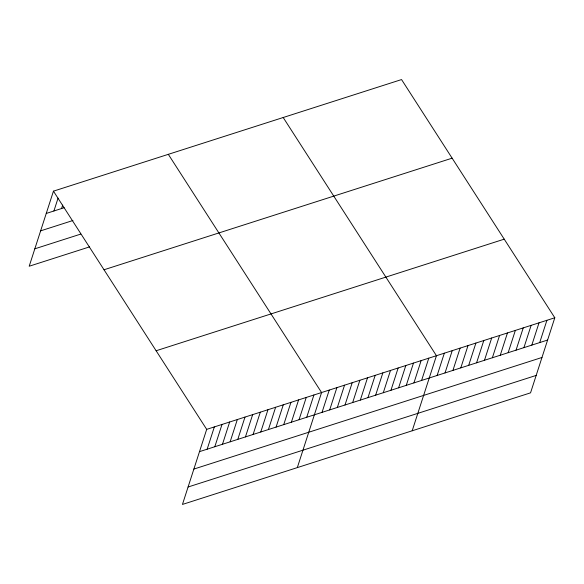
<?xml version="1.0" encoding="UTF-8"?>
<svg xmlns="http://www.w3.org/2000/svg" width="584" height="584" viewBox="0 0 584 584"><rect width="100%" height="100%" fill="white"/><g stroke="black" fill="none" stroke-linecap="round" stroke-linejoin="round"><path stroke-width="0.88" d="M53.451 191.158L206.692 429.364L182.449 504.437L530.549 392.842L554.8 317.769L401.551 79.563L53.451 191.158L29.2 266.231L89.615 246.864M53.91 210.985L58.064 198.129M61.568 208.532L62.678 205.101M207.152 449.191L214.35 426.911M214.81 446.738L222.008 424.451M222.475 444.278L229.665 421.998M230.132 441.825L237.33 419.546M237.79 439.372L244.988 417.086M245.448 436.912L252.646 414.633M253.106 434.459L260.303 412.18M260.763 432.007L267.961 409.72M268.421 429.554L275.619 407.267M276.079 427.094L283.276 404.814M283.736 424.641L290.934 402.354M291.394 422.188L298.592 399.901M299.052 419.728L306.25 397.449M306.717 417.275L313.907 394.996M297.322 467.609L321.572 392.536L168.323 154.337M322.032 412.362L329.23 390.083M329.69 409.91L336.888 387.63M337.348 407.457L344.545 385.17M345.005 404.997L352.203 382.717M352.663 402.544L359.861 380.264M360.321 400.091L367.518 377.804M367.978 397.631L375.176 375.351M375.636 395.178L382.834 372.899M383.294 392.725L390.492 370.438M390.951 390.273L398.149 367.986M398.616 387.812L405.807 365.533M406.274 385.36L413.472 363.08M413.932 382.907L421.13 360.62M421.59 380.447L428.787 358.167M412.194 430.78L436.445 355.714L283.196 117.508M437.139 375.461L444.336 353.181M445.03 372.935L452.228 350.656M452.921 370.402L460.112 348.122M460.805 367.876L468.003 345.597M468.696 365.343L475.894 343.063M476.588 362.817L483.786 340.538M484.479 360.284L491.677 338.005M492.37 357.758L499.568 335.479M500.262 355.225L507.459 332.946M508.153 352.7L515.351 330.42M516.044 350.166L523.235 327.887M523.928 347.641L531.126 325.361M531.82 345.108L539.017 322.828M539.711 342.582L546.909 320.302M46.253 213.445L64.123 207.714M40.624 230.862L72.956 220.496M34.828 248.813L80.775 234.082M104.018 269.764L452.125 158.169M156.125 350.758L504.226 239.163M206.692 429.364L554.8 317.769M199.494 451.644L547.602 340.049M193.873 469.069L541.974 357.474M188.07 487.012L536.178 375.417"/></g></svg>
